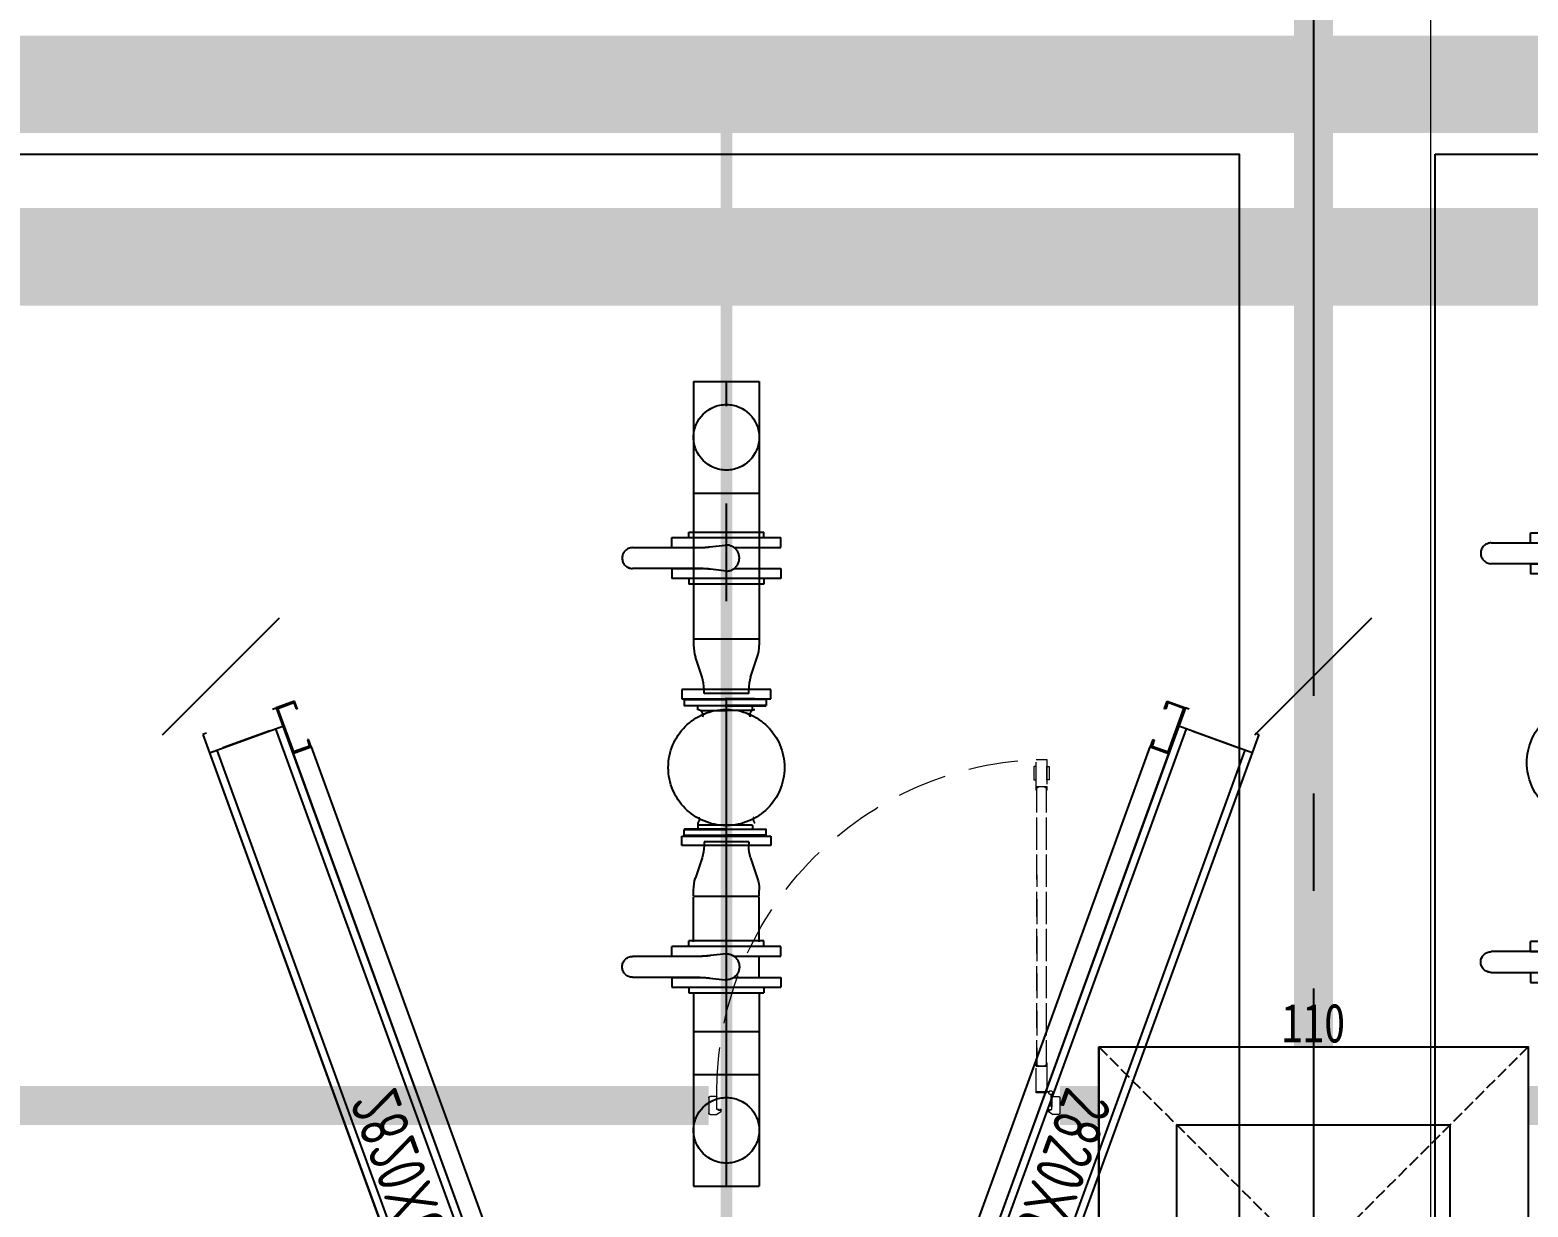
# Model space of a CAD drawing. Extents: x -3080 to 28500, y -1326 to 31609.
# Drawn here: x 3991.1 to 4375, y 8604 to 8905.8 of the extents above; entities that cross this region are included whole.
import ezdxf
from ezdxf.enums import TextEntityAlignment as Align

# ---------------------------------------------------------------- set-up
doc = ezdxf.new("R2010")
doc.units = 0
doc.header["$LTSCALE"] = 100
for name, pattern in [('188K-SM-03-F05-ARCH-PA-Y2257103$0$DASHED', [19.05, 12.7, -6.35]), ('188K-SM-03-F05-MECH-DCC-Y2257103$0$XFM1Q20-200k$0$CENTER', [2, 1.25, -0.25, 0.25, -0.25]), ('188K-SM-07-F10-MECH-CR PIPE-Y2257103$0$XFM1Q20-200k$0$CENTER', [2, 1.25, -0.25, 0.25, -0.25]), ('X-S-FAB-L05$0$COL-CEN-LIN', [3.25, 2.5, -0.25, 0.25, -0.25]), ('X-S-FAB-L05$0$HIDDEN', [0.4, 0.3, -0.1])]:
    doc.linetypes.add(name, pattern=pattern)
for name, color, linetype in [('0-xref', 8, 'Continuous'), ('188K-SM-03-F05-ARCH-PA-Y2257103$0$K-DIivder-3.5', 53, '188K-SM-03-F05-ARCH-PA-Y2257103$0$DASHED'), ('188K-SM-03-F05-MECH-DCC-Y2257103$0$00_AC_CHS_20℃', 3, 'Continuous'), ('188K-SM-03-F05-MECH-DCC-Y2257103$0$00_DCC', 7, 'Continuous'), ('188K-SM-03-F05-MECH-DCC-Y2257103$0$00_閥站分組', 1, 'Continuous'), ('188K-SM-07-F10-MECH-CR PIPE-Y2257103$0$00_AC_CHS_12℃', 4, 'Continuous'), ('188K-SM-07-F10-MECH-CR PIPE-Y2257103$0$00_AC_CHS_20℃', 3, 'Continuous'), ('188K-SM-07-F10-MECH-CR PIPE-Y2257103$0$00_DCC', 7, 'Continuous'), ('188K-SM-07-F10-MECH-CR PIPE-Y2257103$0$00_閥站分組', 1, 'Continuous'), ('X-S-FAB-L05$0$BEAM', 8, 'Continuous'), ('X-S-FAB-L05$0$BLOCK', 8, 'Continuous'), ('X-S-FAB-L05$0$CCL', 8, 'X-S-FAB-L05$0$COL-CEN-LIN'), ('X-S-FAB-L05$0$COL', 8, 'Continuous'), ('X-S-FAB-L05$0$COL-S', 8, 'Continuous'), ('X-S-FAB-L05$0$S-FNDN', 8, 'Continuous'), ('X-S-FAB-L05$0$S-鋼柱', 8, 'Continuous'), ('X-S-FAB-L05$0$SLAB', 8, 'Continuous')]:
    doc.layers.add(name, color=color, linetype=linetype)
doc.layers.add('188K-SM-03-F05-ARCH-PA-Y2257103$0$K-DOOR-鋼板門', color=53, linetype='188K-SM-03-F05-ARCH-PA-Y2257103$0$DASHED', lineweight=9)
doc.layers.add('X-S-FAB-L05$0$XREF', color=8, linetype='Continuous', lineweight=0)
doc.styles.add('188K-SM-03-F05-MECH-DCC-Y2257103$0$XFM1Q20-200k$0$aa-txt', font='isocp.shx', dxfattribs={"bigfont": 'chineset.shx'})
doc.styles.add('188K-SM-07-F10-MECH-CR PIPE-Y2257103$0$XFM1Q20-200k$0$aa-txt', font='isocp.shx', dxfattribs={"bigfont": 'chineset.shx'})
doc.styles.add('X-S-FAB-L05$0$DIM', font='', dxfattribs={"width": 0.8})
doc.styles.get('X-S-FAB-L05$0$DIM').set_extended_font_data('MingLiU')
doc.dimstyles.new('X-S-FAB-L05$0$JJP_005_defpoint', dxfattribs={"dimtxt": 20, "dimasz": 0.5, "dimexe": 0.5, "dimexo": 0.5, "dimgap": 0.5, "dimtad": 1, "dimdsep": 46, "dimtxsty": 'X-S-FAB-L05$0$DIM', "dimblk": 'X-S-FAB-L05$0$_None', "dimcen": 10, "dimclrd": 256, "dimclre": 256, "dimclrt": 256, "dimadec": 0, "dimazin": 0, "dimtfac": 1, "dimtix": 1, "dimtmove": 2, "dimatfit": 3, "dimldrblk": 'X-S-FAB-L05$0$_None', "dimfxl": 0.5, "dimtolj": 1, "dimtzin": 0, "dimarcsym": 0})

# ---------------------------------------------------------------- blocks, each defined once
blk = doc.blocks.new('*D174')
at = {"layer": 'DefPoints', "lineweight": -2, "transparency": 16777216}
blk.add_line((0, 0), (110, 0), dxfattribs=at)
at = {"layer": 'DefPoints', "color": 0, "transparency": 16777216}
for p in [(0, 0), (110, 0), (110, 0)]:
    blk.add_point(p, dxfattribs=at)
at = {"layer": 'DefPoints', "transparency": 16777216, "insert": (55, 6.07), "char_height": 10, "attachment_point": 5, "style": 'X-S-FAB-L05$0$DIM'}
blk.add_mtext('\\A1;110', dxfattribs=at)
blk = doc.blocks.new('X-S-FAB-L05$0$_None')
blk = doc.blocks.new('*D175')
at = {"layer": 'DefPoints', "lineweight": -2, "transparency": 16777216}
blk.add_line((0, 0), (0, -110), dxfattribs=at)
at = {"layer": 'DefPoints', "color": 0, "transparency": 16777216}
for p in [(0, 0), (0, -110), (0, -110)]:
    blk.add_point(p, dxfattribs=at)
at = {"layer": 'DefPoints', "transparency": 16777216, "insert": (-6.07, -55), "char_height": 10, "attachment_point": 5, "rotation": 90, "style": 'X-S-FAB-L05$0$DIM'}
blk.add_mtext('\\A1;110', dxfattribs=at)
blk = doc.blocks.new('X-S-FAB-L05$0$SC1')
at = {"layer": 'DefPoints'}
blk.add_line((27924.99, 8342.12), (27954.99, 8312.12), dxfattribs=at)
blk = doc.blocks.new('X-S-FAB-L05$0$VC(C)')
at = {"layer": 'X-S-FAB-L05$0$S-鋼柱', "rotation": 90}
for p in [(12367.13, -19199.99), (12647.13, -19199.99)]:
    blk.add_blockref('X-S-FAB-L05$0$SC1', p, dxfattribs=at)
blk = doc.blocks.new('X-S-FAB-L05$0$板_3_2', base_point=(11935, 9055))
at = {"layer": 'X-S-FAB-L05$0$S-FNDN', "color": 15, "lineweight": 0, "flags": 128}
blk.add_lwpolyline([(11935, 9055), (4350, 9055), (4350, 7470), (9330, 7470), (9330, -55), (11935, -55), (11935, 4530), (11070, 4530), (11070, 5003), (11935, 5003)], close=True, dxfattribs=at)
blk = doc.blocks.new('188K-SM-03-F05-ARCH-PA-Y2257103$0$單開鋼板-900x1700')
at = {"ltscale": 0.005}
for p, q in [((6.12, 86.91), (6.67, 86.91)), ((6.12, 83.5), (6.12, 86.91)), ((6.67, 86.91), (6.67, 83.5)), ((3.47, 10.36), (3.47, 81.46)), ((3.47, 81.46), (3.51, 81.46)), ((3.51, 81.46), (3.51, 10.36)), ((5.93, 10.36), (5.93, 81.46)), ((5.93, 81.46), (5.98, 81.46)), ((5.98, 81.46), (5.97, 10.36)), ((6.67, 83.5), (6.12, 83.5)), ((3.51, 10.36), (3.47, 10.36)), ((5.97, 10.36), (5.93, 10.36)), ((0, 1.95), (0, -1.95)), ((1.98, 2.3), (0.35, 2.3)), ((2.09, -1.05), (2.09, 2.2)), ((87.91, -1.05), (87.91, 2.2)), ((88.02, 2.3), (89.65, 2.3)), ((90, 1.95), (90, -1.95)), ((0.35, -2.3), (1.95, -2.3)), ((1.95, -2.3), (3.05, -1.58)), ((2.63, -1.05), (2.09, -1.05)), ((2.52, -1.25), (2.52, -1.12)), ((2.52, -1.12), (2.63, -1.12)), ((3.05, -1.25), (2.52, -1.25)), ((3.1, -1.05), (2.94, -1.05)), ((2.94, -1.12), (3.05, -1.12)), ((3.05, -1.12), (3.05, -1.25)), ((3.13, -1.41), (3.13, -1.08)), ((86.87, -1.41), (86.87, -1.08)), ((86.9, -1.05), (87.06, -1.05)), ((86.95, -1.12), (86.95, -1.25)), ((87.06, -1.12), (86.95, -1.12)), ((86.95, -1.25), (87.48, -1.25)), ((88.05, -2.3), (86.95, -1.58)), ((87.37, -1.05), (87.91, -1.05)), ((87.48, -1.12), (87.37, -1.12)), ((87.48, -1.25), (87.48, -1.12)), ((89.65, -2.3), (88.05, -2.3))]:
    blk.add_line(p, q, dxfattribs=at)
for points in [[(6.12, 81.69), (6.12, 88.72), (3.33, 88.72), (3.33, 81.69)], [(3.33, 83.5), (3.33, 86.91), (2.78, 86.91), (2.78, 83.5)], [(6.11, 3.21), (6.11, 10.12), (3.33, 10.12), (3.33, 3.21)], [(2.26, -0.37), (2.26, 2.91), (2.09, 2.91), (2.09, -0.37)], [(5.9, 3.6), (2.77, 3.6), (2.77, 3.43), (5.9, 3.43)]]:
    blk.add_lwpolyline(points, close=True, dxfattribs=at)
for points in [[(3.37, 81.74), (3.37, 80.89, 0.158507), (3.38, 80.87), (3.43, 80.8, 0.72636), (3.47, 80.81), (3.47, 80.91, 0.414214), (3.46, 80.93, -0.414214), (3.44, 80.94), (3.44, 81.44, -0.414214), (3.47, 81.46), (3.77, 81.46, 0.414214), (3.79, 81.48), (3.79, 81.5, 0.414214), (3.77, 81.53), (3.47, 81.53, -0.414214), (3.44, 81.55), (3.44, 81.66, -0.414214), (3.47, 81.68), (4.7, 81.68), (4.72, 81.7), (4.75, 81.68), (5.98, 81.68, -0.414214), (6, 81.66), (6, 81.55, -0.414214), (5.98, 81.53), (5.68, 81.53, 0.414214), (5.66, 81.5), (5.66, 81.48, 0.414214), (5.68, 81.46), (5.98, 81.46, -0.414214), (6, 81.44), (6, 80.94, -0.414214), (5.99, 80.93), (5.99, 80.93, 0.414214), (5.98, 80.91), (5.98, 80.81, 0.72636), (6.01, 80.8), (6.07, 80.87, 0.158507), (6.07, 80.89), (6.07, 81.74, 0.414214), (6.05, 81.76), (3.4, 81.76, 0.414214)], [(4.72, 10.11), (4.7, 10.13), (3.46, 10.13, -0.414214), (3.44, 10.16), (3.44, 10.27, -0.414214), (3.46, 10.29), (3.77, 10.29, 0.414214), (3.79, 10.31), (3.79, 10.34, 0.414214), (3.77, 10.36), (3.46, 10.36, -0.414214), (3.44, 10.38), (3.44, 10.87, -0.414214), (3.45, 10.89), (3.45, 10.89, 0.414214), (3.47, 10.9), (3.47, 11, 0.72636), (3.43, 11.02), (3.38, 10.94, 0.158507), (3.37, 10.93), (3.37, 10.07, 0.414214), (3.39, 10.05), (6.05, 10.05, 0.414214), (6.07, 10.07), (6.07, 10.93, 0.158507), (6.07, 10.94), (6.01, 11.02, 0.72636), (5.97, 11), (5.97, 10.9, 0.414214), (5.99, 10.89, -0.414214), (6, 10.87), (6, 10.38, -0.414214), (5.98, 10.36), (5.67, 10.36, 0.414214), (5.65, 10.34), (5.65, 10.31, 0.414214), (5.67, 10.29), (5.98, 10.29, -0.414214), (6, 10.27), (6, 10.16, -0.414214), (5.98, 10.13), (4.74, 10.13)]]:
    blk.add_lwpolyline(points, format="xyb", close=True, dxfattribs=at)
at = {"linetype": '188K-SM-03-F05-ARCH-PA-Y2257103$0$DASHED', "ltscale": 0.01}
blk.add_arc((2.39, 3.27), 85.53, 359.2774, 87.5065, dxfattribs=at)
at = {"ltscale": 0.005}
for centre, major_axis, start_param, end_param in [((0.35, 1.95), (0.246, -0.246), 2.356194, 3.926991), ((1.98, 2.2), (0.0738, -0.0738), 7.068583, 8.63938), ((88.02, 2.2), (-0.0738, -0.0738), -2.356194, -0.785398), ((89.65, 1.95), (-0.246, -0.246), 2.356194, 3.926991), ((0.35, -1.95), (-0.246, -0.246), 5.497787, 7.068583), ((2.63, -1.08), (-0.0246, -0.0246), 0.785398, 3.926991), ((2.94, -1.08), (-0.0246, -0.0246), 3.926991, 7.068583), ((2.92, -1.41), (0.148, -0.148), 6.162283, 7.068583), ((3.1, -1.08), (0.0246, -0.0246), 7.068583, 8.63938), ((86.9, -1.08), (-0.0246, -0.0246), -2.356194, -0.785398), ((87.08, -1.41), (-0.148, -0.148), -0.785398, 0.120903), ((87.06, -1.08), (0.0246, -0.0246), -0.785398, 2.356194), ((87.37, -1.08), (0.0246, -0.0246), 2.356194, 5.497787), ((89.65, -1.95), (0.246, -0.246), -0.785398, 0.785398)]:
    blk.add_ellipse(centre, major_axis=major_axis, ratio=1, start_param=start_param, end_param=end_param, dxfattribs=at)
at = {"ltscale": 0.005, "extrusion": (0, 0, -1)}
blk.add_ellipse((2.4, 3.29), major_axis=(-0.344, 0.344), ratio=1, start_param=5.497787, end_param=11.780972, dxfattribs=at)
blk = doc.blocks.new('188K-SM-03-F05-ARCH-PA-Y2257103')
at = {"layer": '188K-SM-03-F05-ARCH-PA-Y2257103$0$K-DIivder-3.5', "linetype": 'ByBlock', "ltscale": 2, "const_width": 10}
blk.add_lwpolyline([(4320, 8945), (4320, 8645)], dxfattribs=at)
at = {"layer": '188K-SM-03-F05-ARCH-PA-Y2257103$0$K-DIivder-3.5', "linetype": 'ByBlock', "ltscale": 2, "const_width": 10, "elevation": 0}
for points in [[(2695, 8629.99), (4165.05, 8629.99)], [(4255.05, 8629.99), (4265, 8629.99)], [(4375, 8629.99), (4385, 8629.99)]]:
    blk.add_lwpolyline(points, dxfattribs=at)
at = {"layer": '188K-SM-03-F05-ARCH-PA-Y2257103$0$K-DOOR-鋼板門', "xscale": -1}
blk.add_blockref('188K-SM-03-F05-ARCH-PA-Y2257103$0$單開鋼板-900x1700', (4255.05, 8629.99, 0), dxfattribs=at)
blk = doc.blocks.new('188K-SM-03-F05-MECH-DCC-Y2257103$0$DCC-3_2.82x0.65')
at = {"layer": '188K-SM-03-F05-MECH-DCC-Y2257103$0$00_DCC'}
for p, q in [((-0.68, -1.88), (0, 0)), ((0, 0), (4.7, -1.71)), ((-0.38, -1.99), (-0.68, -1.88)), ((0.19, -0.41), (-0.38, -1.99)), ((4.29, -1.9), (0.19, -0.41)), ((0.23, -13.05), (4.29, -1.9)), ((4.7, -1.71), (0.42, -13.46)), ((-4.28, -11.75), (-3.59, -9.87)), ((-3.29, -9.98), (-3.87, -11.55)), ((-3.59, -9.87), (-3.29, -9.98)), ((-4.32, -11.73), (0.37, -13.44)), ((0.42, -13.46), (-4.28, -11.75)), ((-3.87, -11.55), (0.23, -13.05))]:
    blk.add_line(p, q, dxfattribs=at)
at = {"layer": '188K-SM-03-F05-MECH-DCC-Y2257103$0$00_DCC', "color": 24}
blk.add_line((4.71, -1.71), (-91.75, -266.71), dxfattribs=at)
at = {"layer": '188K-SM-03-F05-MECH-DCC-Y2257103$0$00_DCC', "color": 40}
for p, q in [((5.65, -2.06), (4.71, -1.71)), ((4.88, -7.1), (-81.99, -245.78)), ((21.79, -13.26), (3, -6.41)), ((21.79, -13.26), (3, -6.41)), ((6.38, -7.65), (18.4, -12.03)), ((23.5, -8.56), (-66.45, -255.7)), ((22.56, -8.22), (23.5, -8.56)), ((19.91, -12.57), (-66.96, -251.26))]:
    blk.add_line(p, q, dxfattribs=at)
at = {"layer": '188K-SM-03-F05-MECH-DCC-Y2257103$0$00_DCC', "color": 3}
for p, q in [((-92.17, -253.25), (-4.32, -11.73)), ((0.37, -13.44), (-87.47, -254.96))]:
    blk.add_line(p, q, dxfattribs=at)
at = {"layer": '188K-SM-03-F05-MECH-DCC-Y2257103$0$00_DCC'}
blk.add_lwpolyline([(-0.83, -1.82), (-0.68, -1.88)], dxfattribs=at)
at = {"layer": '188K-SM-03-F05-MECH-DCC-Y2257103$0$00_DCC', "color": 40, "style": '188K-SM-03-F05-MECH-DCC-Y2257103$0$XFM1Q20-200k$0$aa-txt', "width": 0.8}
blk.add_text('2820X650', height=12.5, rotation=249.9789, dxfattribs=at).set_placement((-28.8, -125.26), align=Align.MIDDLE)
blk = doc.blocks.new('188K-SM-03-F05-MECH-DCC-Y2257103$0$XFM1Q20-200k$0$R6-4')
at = {"layer": '188K-SM-03-F05-MECH-DCC-Y2257103$0$00_DCC', "color": 60}
for p, q in [((-5.72, 0), (-5.72, -1.01)), ((-5.72, 0), (5.72, 0)), ((5.72, 0), (5.72, -1.01)), ((-6.22, -4.15), (-7.91, -9.27)), ((6.22, -4.15), (7.91, -9.27)), ((-8.41, -13.97), (-8.41, -12.4)), ((8.41, -13.97), (-8.41, -13.97)), ((8.41, -13.97), (8.41, -12.4))]:
    blk.add_line(p, q, dxfattribs=at)
for centre, start, end in [((-15.72, -1.01), 341.7321, 0), ((15.72, -1.01), 180, 198.2679), ((1.59, -12.4), 161.7321, 180), ((-1.59, -12.4), 0, 18.2679)]:
    blk.add_arc(centre, 10, start, end, dxfattribs=at)
blk = doc.blocks.new('188K-SM-03-F05-MECH-DCC-Y2257103$0$XFM1Q20-200k$0$BV-150V-T1')
at = {"color": 0, "linetype": 'ByBlock'}
for p, q in [((-2.7, 13.97), (-5.24, 13.97)), ((-5.24, -13.97), (-5.24, 13.97)), ((2.7, 13.97), (5.24, 13.97)), ((5.24, 13.97), (5.24, -13.97)), ((-5.24, 9.6), (-6.67, 9.6)), ((-6.67, -9.6), (-6.67, 9.6)), ((5.24, 9.6), (6.67, 9.6)), ((6.67, 9.6), (6.67, -9.6)), ((-5.24, -9.6), (-6.67, -9.6)), ((2.7, -8.41), (-2.7, -8.41)), ((5.24, -9.6), (6.67, -9.6)), ((-2.7, -13.97), (-5.24, -13.97)), ((2.7, -13.97), (5.24, -13.97))]:
    blk.add_line(p, q, dxfattribs=at)
blk.add_lwpolyline([(-2.67, 7.5), (-2.67, 24.03, -1), (2.67, 24.03), (2.67, 7.68, 0.028765), (2.87, 4.24), (3.32, 0.29, -1.044614), (-3.34, 0), (-2.87, 4.06, 0.028765)], format="xyb", close=True, dxfattribs=at)
for points in [[(-2.7, 13.97), (-2.7, 6.15)], [(2.7, 13.97), (2.7, 6.33)], [(-2.7, -1.96), (-2.7, -13.97)], [(2.7, -1.96), (2.7, -13.97)]]:
    blk.add_lwpolyline(points, dxfattribs=at)
blk = doc.blocks.new('188K-SM-03-F05-MECH-DCC-Y2257103$0$DCC-閥站(出)')
at = {"layer": '188K-SM-03-F05-MECH-DCC-Y2257103$0$00_DCC', "color": 60, "linetype": '188K-SM-03-F05-MECH-DCC-Y2257103$0$XFM1Q20-200k$0$CENTER'}
for p, q in [((-8.41, 206.26, 0), (-8.41, 140.24, 0)), ((-8.41, 206.26, 0), (8.41, 206.26, 0)), ((0, 0), (0, 206.26, 0)), ((8.41, 206.26, 0), (8.41, 140.24, 0)), ((-8.41, 177.68, 0), (8.41, 177.68, 0)), ((-10.79, 124.72, 0), (-0.29, 124.72, 0)), ((-10.79, 124.72, 0), (-10.79, 123.22, 0)), ((-10.79, 123.22, 0), (-0.29, 123.22, 0)), ((-10.69, 123.12, 0), (-10.79, 123.22, 0)), ((-0.29, 123.12, 0), (-10.69, 123.12, 0)), ((-7.84, 124.92, 0), (-0.29, 124.92, 0)), ((-7.84, 124.72, 0), (-7.84, 124.92, 0)), ((-7.29, 122.11, 0), (-7.29, 122.92, 0)), ((7.26, 124.92, 0), (-0.29, 124.92, 0)), ((10.21, 124.72, 0), (-0.29, 124.72, 0)), ((10.21, 123.22, 0), (-0.29, 123.22, 0)), ((-0.29, 123.12, 0), (10.11, 123.12, 0)), ((6.71, 121.93, 0), (6.71, 122.92, 0)), ((7.26, 124.72, 0), (7.26, 124.92, 0)), ((10.11, 123.12, 0), (10.21, 123.22, 0)), ((10.21, 124.72, 0), (10.21, 123.22, 0)), ((-6.69, 121.93, 0), (-0.29, 121.93, 0)), ((6.71, 121.93, 0), (-0.29, 121.93, 0)), ((-7.29, 93.01, 0), (-7.29, 91.72, 0)), ((6.71, 92.52, 0), (-7.29, 92.52, 0)), ((6.71, 92.52, 0), (6.71, 91.72, 0)), ((-10.69, 91.52, 0), (-10.79, 91.42, 0)), ((-10.79, 91.42, 0), (-0.29, 91.42, 0)), ((-10.79, 89.92, 0), (-10.79, 91.42, 0)), ((-10.79, 89.92, 0), (-0.29, 89.92, 0)), ((-0.29, 91.52, 0), (-10.69, 91.52, 0)), ((-7.84, 89.92, 0), (-7.84, 89.72, 0)), ((-7.84, 89.72, 0), (-0.29, 89.72, 0)), ((-0.29, 91.52, 0), (10.11, 91.52, 0)), ((10.21, 91.42, 0), (-0.29, 91.42, 0)), ((10.21, 89.92, 0), (-0.29, 89.92, 0)), ((7.26, 89.72, 0), (-0.29, 89.72, 0)), ((7.26, 89.92, 0), (7.26, 89.72, 0)), ((10.11, 91.52, 0), (10.21, 91.42, 0)), ((10.21, 89.92, 0), (10.21, 91.42, 0)), ((-8.41, 62.58, 0), (-8.41, 74.04, 0)), ((8.41, 62.58, 0), (8.41, 74.04, 0)), ((-8.41, 49.53, 0), (-8.41, 0, 0)), ((8.41, 49.53, 0), (8.41, 0, 0)), ((8.4, 39.53, 0), (-8.4, 39.53, 0)), ((-8.41, 28.57, 0), (8.41, 28.57, 0)), ((-8.41, 0, 0), (8.41, 0, 0))]:
    blk.add_line(p, q, dxfattribs=at)
at = {"layer": '188K-SM-03-F05-MECH-DCC-Y2257103$0$00_DCC', "color": 60, "linetype": '188K-SM-03-F05-MECH-DCC-Y2257103$0$XFM1Q20-200k$0$CENTER', "elevation": 0}
for points in [[(-11.43, 124.92), (11.43, 124.92), (11.43, 127.3), (-11.43, 127.3)], [(-11.43, 89.67), (11.43, 89.67), (11.43, 87.29), (-11.43, 87.29)]]:
    blk.add_lwpolyline(points, close=True, dxfattribs=at)
at = {"layer": '188K-SM-03-F05-MECH-DCC-Y2257103$0$00_DCC', "color": 60, "linetype": '188K-SM-03-F05-MECH-DCC-Y2257103$0$XFM1Q20-200k$0$CENTER'}
for centre, radius in [((0, 191.97, 0), 8.41), ((0, 107.32, 0), 14.88), ((0, 14.29, 0), 8.41)]:
    blk.add_circle(centre, radius, dxfattribs=at)
for centre, radius, start, end in [((-7.49, 122.92, 0), 0.2, 0, 90), ((6.91, 122.92, 0), 0.2, 90, 180), ((-7.41, 120.62, 0), 1.5, 45, 85.3609), ((-7.46, 120.67, 0), 1.5, 345, 45), ((7.46, 120.67, 0), 1.5, 135, 195), ((7.41, 120.62, 0), 1.5, 94.6391, 135), ((-8.4, 94.02, 0), 1.5, 317.6297, 21.3232), ((8.4, 94.02, 0), 1.5, 158.6768, 222.3703), ((-7.49, 91.72, 0), 0.2, 270, 0), ((6.91, 91.72, 0), 0.2, 180, 270)]:
    blk.add_arc(centre, radius, start, end, dxfattribs=at)
for name, p, rotation in [('188K-SM-03-F05-MECH-DCC-Y2257103$0$XFM1Q20-200k$0$BV-150V-T1', (0, 161.01, 0), 90), ('188K-SM-03-F05-MECH-DCC-Y2257103$0$XFM1Q20-200k$0$R6-4', (0, 126.3, 0), 180)]:
    blk.add_blockref(name, p, dxfattribs=dict(at, rotation=rotation))
at = {"layer": '188K-SM-03-F05-MECH-DCC-Y2257103$0$00_DCC', "color": 60, "linetype": '188K-SM-03-F05-MECH-DCC-Y2257103$0$XFM1Q20-200k$0$CENTER', "xscale": -1}
blk.add_blockref('188K-SM-03-F05-MECH-DCC-Y2257103$0$XFM1Q20-200k$0$R6-4', (0, 88.29, 0), dxfattribs=at)
at = {"layer": '188K-SM-03-F05-MECH-DCC-Y2257103$0$00_DCC', "color": 60, "linetype": '188K-SM-03-F05-MECH-DCC-Y2257103$0$XFM1Q20-200k$0$CENTER', "xscale": -1, "rotation": 90}
blk.add_blockref('188K-SM-03-F05-MECH-DCC-Y2257103$0$XFM1Q20-200k$0$BV-150V-T1', (0, 56.2, 0), dxfattribs=at)
blk = doc.blocks.new('188K-SM-03-F05-MECH-DCC-Y2257103')
at = {"layer": '188K-SM-03-F05-MECH-DCC-Y2257103$0$00_AC_CHS_20℃', "ltscale": 1000, "const_width": 3, "elevation": 0}
blk.add_lwpolyline([(2792.91, 8445.48), (4169.55, 8445.48), (4169.55, 8891.79)], dxfattribs=at)
at = {"layer": '188K-SM-03-F05-MECH-DCC-Y2257103$0$00_閥站分組', "ltscale": 1000}
for points in [[(2719.03, 8873.93), (4300.98, 8873.93), (4300.98, 8388.77), (2719.03, 8388.77)], [(4351.18, 8873.93), (5040, 8873.93), (5040, 8388.77), (4351.18, 8388.77)]]:
    blk.add_lwpolyline(points, close=True, dxfattribs=at)
at = {"layer": '188K-SM-03-F05-MECH-DCC-Y2257103$0$00_DCC', "color": 4}
for p in [(4169.55, 8609.34, 0), (4389.58, 8610.57, 0)]:
    blk.add_blockref('188K-SM-03-F05-MECH-DCC-Y2257103$0$DCC-閥站(出)', p, dxfattribs=at)
at = {"layer": '188K-SM-03-F05-MECH-DCC-Y2257103$0$00_DCC', "xscale": -1}
blk.add_blockref('188K-SM-03-F05-MECH-DCC-Y2257103$0$DCC-3_2.82x0.65', (4058.89, 8733.69), dxfattribs=at)
at = {"layer": '188K-SM-03-F05-MECH-DCC-Y2257103$0$00_DCC'}
blk.add_blockref('188K-SM-03-F05-MECH-DCC-Y2257103$0$DCC-3_2.82x0.65', (4282.51, 8733.69), dxfattribs=at)
blk = doc.blocks.new('188K-SM-07-F10-MECH-CR PIPE-Y2257103$0$DCC-3_2.82x0.65')
at = {"layer": '188K-SM-07-F10-MECH-CR PIPE-Y2257103$0$00_DCC'}
for p, q in [((-0.68, -1.88), (0, 0)), ((0, 0), (4.7, -1.71)), ((-0.38, -1.99), (-0.68, -1.88)), ((0.19, -0.41), (-0.38, -1.99)), ((4.29, -1.9), (0.19, -0.41)), ((0.23, -13.05), (4.29, -1.9)), ((4.7, -1.71), (0.42, -13.46)), ((-4.28, -11.75), (-3.59, -9.87)), ((-3.29, -9.98), (-3.87, -11.55)), ((-3.59, -9.87), (-3.29, -9.98)), ((-4.32, -11.73), (0.37, -13.44)), ((0.42, -13.46), (-4.28, -11.75)), ((-3.87, -11.55), (0.23, -13.05))]:
    blk.add_line(p, q, dxfattribs=at)
at = {"layer": '188K-SM-07-F10-MECH-CR PIPE-Y2257103$0$00_DCC', "color": 24}
blk.add_line((4.71, -1.71), (-91.75, -266.71), dxfattribs=at)
at = {"layer": '188K-SM-07-F10-MECH-CR PIPE-Y2257103$0$00_DCC', "color": 40}
for p, q in [((5.65, -2.06), (4.71, -1.71)), ((4.88, -7.1), (-81.99, -245.78)), ((21.79, -13.26), (3, -6.41)), ((21.79, -13.26), (3, -6.41)), ((6.38, -7.65), (18.4, -12.03)), ((23.5, -8.56), (-66.45, -255.7)), ((22.56, -8.22), (23.5, -8.56)), ((19.91, -12.57), (-66.96, -251.26))]:
    blk.add_line(p, q, dxfattribs=at)
at = {"layer": '188K-SM-07-F10-MECH-CR PIPE-Y2257103$0$00_DCC', "color": 3}
for p, q in [((-92.17, -253.25), (-4.32, -11.73)), ((0.37, -13.44), (-87.47, -254.96))]:
    blk.add_line(p, q, dxfattribs=at)
at = {"layer": '188K-SM-07-F10-MECH-CR PIPE-Y2257103$0$00_DCC'}
blk.add_lwpolyline([(-0.83, -1.82), (-0.68, -1.88)], dxfattribs=at)
at = {"layer": '188K-SM-07-F10-MECH-CR PIPE-Y2257103$0$00_DCC', "color": 40, "style": '188K-SM-07-F10-MECH-CR PIPE-Y2257103$0$XFM1Q20-200k$0$aa-txt', "width": 0.8}
blk.add_text('2820X650', height=12.5, rotation=249.9789, dxfattribs=at).set_placement((-28.8, -125.26), align=Align.MIDDLE)
blk = doc.blocks.new('188K-SM-07-F10-MECH-CR PIPE-Y2257103$0$XFM1Q20-200k$0$R6-4')
at = {"layer": '188K-SM-07-F10-MECH-CR PIPE-Y2257103$0$00_DCC', "color": 60}
for p, q in [((-5.72, 0), (-5.72, -1.01)), ((-5.72, 0), (5.72, 0)), ((5.72, 0), (5.72, -1.01)), ((-6.22, -4.15), (-7.91, -9.27)), ((6.22, -4.15), (7.91, -9.27)), ((-8.41, -13.97), (-8.41, -12.4)), ((8.41, -13.97), (-8.41, -13.97)), ((8.41, -13.97), (8.41, -12.4))]:
    blk.add_line(p, q, dxfattribs=at)
for centre, start, end in [((-15.72, -1.01), 341.7321, 0), ((15.72, -1.01), 180, 198.2679), ((1.59, -12.4), 161.7321, 180), ((-1.59, -12.4), 0, 18.2679)]:
    blk.add_arc(centre, 10, start, end, dxfattribs=at)
blk = doc.blocks.new('188K-SM-07-F10-MECH-CR PIPE-Y2257103$0$XFM1Q20-200k$0$BV-150V-T1')
at = {"color": 0, "linetype": 'ByBlock'}
for p, q in [((-2.7, 13.97), (-5.24, 13.97)), ((-5.24, -13.97), (-5.24, 13.97)), ((2.7, 13.97), (5.24, 13.97)), ((5.24, 13.97), (5.24, -13.97)), ((-5.24, 9.6), (-6.67, 9.6)), ((-6.67, -9.6), (-6.67, 9.6)), ((5.24, 9.6), (6.67, 9.6)), ((6.67, 9.6), (6.67, -9.6)), ((-5.24, -9.6), (-6.67, -9.6)), ((2.7, -8.41), (-2.7, -8.41)), ((5.24, -9.6), (6.67, -9.6)), ((-2.7, -13.97), (-5.24, -13.97)), ((2.7, -13.97), (5.24, -13.97))]:
    blk.add_line(p, q, dxfattribs=at)
blk.add_lwpolyline([(-2.67, 7.5), (-2.67, 24.03, -1), (2.67, 24.03), (2.67, 7.68, 0.028765), (2.87, 4.24), (3.32, 0.29, -1.044614), (-3.34, 0), (-2.87, 4.06, 0.028765)], format="xyb", close=True, dxfattribs=at)
for points in [[(-2.7, 13.97), (-2.7, 6.15)], [(2.7, 13.97), (2.7, 6.33)], [(-2.7, -1.96), (-2.7, -13.97)], [(2.7, -1.96), (2.7, -13.97)]]:
    blk.add_lwpolyline(points, dxfattribs=at)
blk = doc.blocks.new('188K-SM-07-F10-MECH-CR PIPE-Y2257103$0$DCC-閥站(出)')
at = {"layer": '188K-SM-07-F10-MECH-CR PIPE-Y2257103$0$00_DCC', "color": 60, "linetype": '188K-SM-07-F10-MECH-CR PIPE-Y2257103$0$XFM1Q20-200k$0$CENTER'}
for p, q in [((-8.41, 206.26, 0), (-8.41, 140.24, 0)), ((-8.41, 206.26, 0), (8.41, 206.26, 0)), ((0, 0), (0, 206.26, 0)), ((8.41, 206.26, 0), (8.41, 140.24, 0)), ((-8.41, 177.68, 0), (8.41, 177.68, 0)), ((-10.79, 124.72, 0), (-0.29, 124.72, 0)), ((-10.79, 124.72, 0), (-10.79, 123.22, 0)), ((-10.79, 123.22, 0), (-0.29, 123.22, 0)), ((-10.69, 123.12, 0), (-10.79, 123.22, 0)), ((-0.29, 123.12, 0), (-10.69, 123.12, 0)), ((-7.84, 124.92, 0), (-0.29, 124.92, 0)), ((-7.84, 124.72, 0), (-7.84, 124.92, 0)), ((-7.29, 122.11, 0), (-7.29, 122.92, 0)), ((7.26, 124.92, 0), (-0.29, 124.92, 0)), ((10.21, 124.72, 0), (-0.29, 124.72, 0)), ((10.21, 123.22, 0), (-0.29, 123.22, 0)), ((-0.29, 123.12, 0), (10.11, 123.12, 0)), ((6.71, 121.93, 0), (6.71, 122.92, 0)), ((7.26, 124.72, 0), (7.26, 124.92, 0)), ((10.11, 123.12, 0), (10.21, 123.22, 0)), ((10.21, 124.72, 0), (10.21, 123.22, 0)), ((-6.69, 121.93, 0), (-0.29, 121.93, 0)), ((6.71, 121.93, 0), (-0.29, 121.93, 0)), ((-7.29, 93.01, 0), (-7.29, 91.72, 0)), ((6.71, 92.52, 0), (-7.29, 92.52, 0)), ((6.71, 92.52, 0), (6.71, 91.72, 0)), ((-10.69, 91.52, 0), (-10.79, 91.42, 0)), ((-10.79, 91.42, 0), (-0.29, 91.42, 0)), ((-10.79, 89.92, 0), (-10.79, 91.42, 0)), ((-10.79, 89.92, 0), (-0.29, 89.92, 0)), ((-0.29, 91.52, 0), (-10.69, 91.52, 0)), ((-7.84, 89.92, 0), (-7.84, 89.72, 0)), ((-7.84, 89.72, 0), (-0.29, 89.72, 0)), ((-0.29, 91.52, 0), (10.11, 91.52, 0)), ((10.21, 91.42, 0), (-0.29, 91.42, 0)), ((10.21, 89.92, 0), (-0.29, 89.92, 0)), ((7.26, 89.72, 0), (-0.29, 89.72, 0)), ((7.26, 89.92, 0), (7.26, 89.72, 0)), ((10.11, 91.52, 0), (10.21, 91.42, 0)), ((10.21, 89.92, 0), (10.21, 91.42, 0)), ((-8.41, 62.58, 0), (-8.41, 74.04, 0)), ((8.41, 62.58, 0), (8.41, 74.04, 0)), ((-8.41, 49.53, 0), (-8.41, 0, 0)), ((8.41, 49.53, 0), (8.41, 0, 0)), ((8.4, 39.53, 0), (-8.4, 39.53, 0)), ((-8.41, 28.57, 0), (8.41, 28.57, 0)), ((-8.41, 0, 0), (8.41, 0, 0))]:
    blk.add_line(p, q, dxfattribs=at)
at = {"layer": '188K-SM-07-F10-MECH-CR PIPE-Y2257103$0$00_DCC', "color": 60, "linetype": '188K-SM-07-F10-MECH-CR PIPE-Y2257103$0$XFM1Q20-200k$0$CENTER', "elevation": 0}
for points in [[(-11.43, 124.92), (11.43, 124.92), (11.43, 127.3), (-11.43, 127.3)], [(-11.43, 89.67), (11.43, 89.67), (11.43, 87.29), (-11.43, 87.29)]]:
    blk.add_lwpolyline(points, close=True, dxfattribs=at)
at = {"layer": '188K-SM-07-F10-MECH-CR PIPE-Y2257103$0$00_DCC', "color": 60, "linetype": '188K-SM-07-F10-MECH-CR PIPE-Y2257103$0$XFM1Q20-200k$0$CENTER'}
for centre, radius in [((0, 191.97, 0), 8.41), ((0, 107.32, 0), 14.88), ((0, 14.29, 0), 8.41)]:
    blk.add_circle(centre, radius, dxfattribs=at)
for centre, radius, start, end in [((-7.49, 122.92, 0), 0.2, 0, 90), ((6.91, 122.92, 0), 0.2, 90, 180), ((-7.41, 120.62, 0), 1.5, 45, 85.3609), ((-7.46, 120.67, 0), 1.5, 345, 45), ((7.46, 120.67, 0), 1.5, 135, 195), ((7.41, 120.62, 0), 1.5, 94.6391, 135), ((-8.4, 94.02, 0), 1.5, 317.6297, 21.3232), ((8.4, 94.02, 0), 1.5, 158.6768, 222.3703), ((-7.49, 91.72, 0), 0.2, 270, 0), ((6.91, 91.72, 0), 0.2, 180, 270)]:
    blk.add_arc(centre, radius, start, end, dxfattribs=at)
for name, p, rotation in [('188K-SM-07-F10-MECH-CR PIPE-Y2257103$0$XFM1Q20-200k$0$BV-150V-T1', (0, 161.01, 0), 90), ('188K-SM-07-F10-MECH-CR PIPE-Y2257103$0$XFM1Q20-200k$0$R6-4', (0, 126.3, 0), 180)]:
    blk.add_blockref(name, p, dxfattribs=dict(at, rotation=rotation))
at = {"layer": '188K-SM-07-F10-MECH-CR PIPE-Y2257103$0$00_DCC', "color": 60, "linetype": '188K-SM-07-F10-MECH-CR PIPE-Y2257103$0$XFM1Q20-200k$0$CENTER', "xscale": -1}
blk.add_blockref('188K-SM-07-F10-MECH-CR PIPE-Y2257103$0$XFM1Q20-200k$0$R6-4', (0, 88.29, 0), dxfattribs=at)
at = {"layer": '188K-SM-07-F10-MECH-CR PIPE-Y2257103$0$00_DCC', "color": 60, "linetype": '188K-SM-07-F10-MECH-CR PIPE-Y2257103$0$XFM1Q20-200k$0$CENTER', "xscale": -1, "rotation": 90}
blk.add_blockref('188K-SM-07-F10-MECH-CR PIPE-Y2257103$0$XFM1Q20-200k$0$BV-150V-T1', (0, 56.2, 0), dxfattribs=at)
blk = doc.blocks.new('188K-SM-07-F10-MECH-CR PIPE-Y2257103')
at = {"layer": '188K-SM-07-F10-MECH-CR PIPE-Y2257103$0$00_AC_CHS_12℃', "ltscale": 1000, "const_width": 25}
blk.add_lwpolyline([(1851.868, 8891.806), (17554.694, 8891.806), (17554.694, 8533.781), (18869.339, 8533.781), (18869.339, 8210.953), (19145.512, 8210.953), (19145.512, 7193.101), (21593.159, 7193.101), (21593.159, 6074.065)], dxfattribs=at)
at = {"layer": '188K-SM-07-F10-MECH-CR PIPE-Y2257103$0$00_AC_CHS_20℃', "ltscale": 1000, "const_width": 25}
blk.add_lwpolyline([(1851.868, 8847.601), (17514.253, 8847.601), (17514.253, 8489.576), (18832.722, 8489.576), (18832.722, 8166.748), (19093.353, 8166.748), (19093.353, 7148.896), (21554.57, 7148.896), (21554.57, 6074.065)], dxfattribs=at)
at = {"layer": '188K-SM-07-F10-MECH-CR PIPE-Y2257103$0$00_AC_CHS_20℃', "ltscale": 1000, "const_width": 3, "elevation": 0}
blk.add_lwpolyline([(2792.905, 8445.478), (4169.55, 8445.478), (4169.55, 8845.823)], dxfattribs=at)
at = {"layer": '188K-SM-07-F10-MECH-CR PIPE-Y2257103$0$00_閥站分組', "ltscale": 1000}
for points in [[(2719.03, 8873.925), (4300.978, 8873.925), (4300.978, 8388.772), (2719.03, 8388.772)], [(4351.185, 8873.925), (5040.005, 8873.925), (5040.005, 8388.772), (4351.185, 8388.772)]]:
    blk.add_lwpolyline(points, close=True, dxfattribs=at)
at = {"layer": '188K-SM-07-F10-MECH-CR PIPE-Y2257103$0$00_DCC', "color": 4}
for p in [(4169.55, 8609.337, 0), (4389.58, 8610.566, 0)]:
    blk.add_blockref('188K-SM-07-F10-MECH-CR PIPE-Y2257103$0$DCC-閥站(出)', p, dxfattribs=at)
at = {"layer": '188K-SM-07-F10-MECH-CR PIPE-Y2257103$0$00_DCC', "xscale": -1}
blk.add_blockref('188K-SM-07-F10-MECH-CR PIPE-Y2257103$0$DCC-3_2.82x0.65', (4058.894, 8733.694), dxfattribs=at)
at = {"layer": '188K-SM-07-F10-MECH-CR PIPE-Y2257103$0$00_DCC'}
blk.add_blockref('188K-SM-07-F10-MECH-CR PIPE-Y2257103$0$DCC-3_2.82x0.65', (4282.515, 8733.694), dxfattribs=at)
blk = doc.blocks.new('*U59')
at = {"layer": 'DefPoints', "linetype": 'X-S-FAB-L05$0$HIDDEN', "ltscale": 0.1}
for p, q in [((110, 0), (0, -110)), ((0, 0), (110, -110))]:
    blk.add_line(p, q, dxfattribs=at)
at = {"layer": 'X-S-FAB-L05$0$COL', "ltscale": 0.1}
blk.add_lwpolyline([(0, 0), (110, 0), (110, -110), (0, -110)], close=True, dxfattribs=at)
at = {"layer": 'DefPoints'}
dim = blk.add_linear_dim(base=(110, 0), p1=(0, 0), p2=(110, 0), dimstyle='X-S-FAB-L05$0$JJP_005_defpoint', override={"dimtxt": 10}, dxfattribs=at)
dim.commit()
dim.dimension.update_dxf_attribs({"geometry": '*D174', "text_midpoint": (55, 6.067)})
dim = blk.add_linear_dim(base=(0, -110), p1=(0, 0), p2=(0, -110), angle=90, dimstyle='X-S-FAB-L05$0$JJP_005_defpoint', override={"dimtxt": 10}, dxfattribs=at)
dim.commit()
dim.dimension.update_dxf_attribs({"geometry": '*D175', "text_midpoint": (-6.067, -55)})
blk = doc.blocks.new('X-S-FAB-L05$0$FAB2-L05')
at = {"layer": 'X-S-FAB-L05$0$CCL'}
blk.add_line((-21840, 11005), (-21840, 0), dxfattribs=at)
at = {"layer": 'X-S-FAB-L05$0$COL-S'}
blk.add_lwpolyline([(-21875, 9345), (-21805, 9345), (-21805, 9275), (-21875, 9275)], close=True, dxfattribs=at)
at = {"layer": 'X-S-FAB-L05$0$BEAM'}
blk.add_blockref('*U59', (-21895, 9365), dxfattribs=at)
blk = doc.blocks.new('X-S-FAB-L05')
at = {"layer": 'X-S-FAB-L05$0$COL-S'}
blk.add_lwpolyline([(4285, 8625), (4355, 8625), (4355, 8555), (4285, 8555)], close=True, dxfattribs=at)
at = {"layer": 'X-S-FAB-L05$0$BEAM'}
blk.add_blockref('*U59', (4265, 8645), dxfattribs=at)
at = {"layer": 'X-S-FAB-L05$0$BLOCK'}
blk.add_blockref('X-S-FAB-L05$0$FAB2-L05', (26160, -720), dxfattribs=at)
at = {"layer": 'X-S-FAB-L05$0$SLAB', "color": 15, "lineweight": 0}
blk.add_blockref('X-S-FAB-L05$0$板_3_2', (11935, 9055), dxfattribs=at)
at = {"layer": 'X-S-FAB-L05$0$XREF'}
blk.add_blockref('X-S-FAB-L05$0$VC(C)', (0, 0), dxfattribs=at)

msp = doc.modelspace()

# ---------------------------------------------------------------- block references
at = {"layer": '0-xref'}
for name in ['X-S-FAB-L05', '188K-SM-03-F05-MECH-DCC-Y2257103', '188K-SM-03-F05-ARCH-PA-Y2257103']:
    msp.add_blockref(name, (0, 0), dxfattribs=at)

# ---------------------------------------------------------------- next in the draw order: block references
msp.add_blockref('188K-SM-07-F10-MECH-CR PIPE-Y2257103', (0, 0), dxfattribs=at)

doc.saveas('drawing.dxf')
